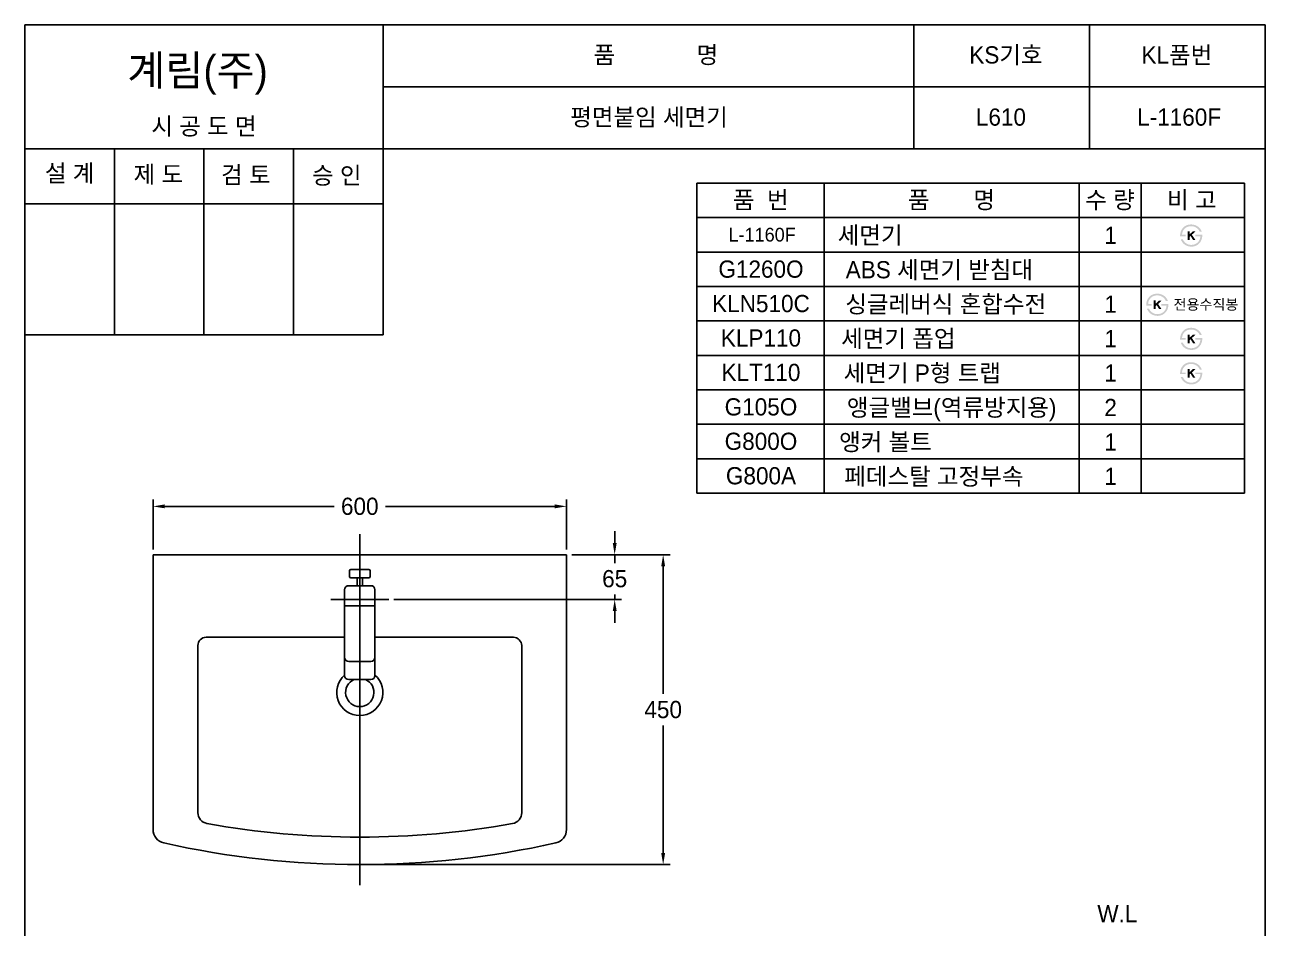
# Model space of a CAD drawing. Header units: millimetres. Extents: x 0 to 5738, y -67 to 2530.
# Drawn here: x 0 to 1800, y 1218 to 2530 of the extents above; entities that cross this region are included whole.
import ezdxf
from ezdxf.enums import TextEntityAlignment as Align
from ezdxf.lldxf.tags import DXFTag

# ---------------------------------------------------------------- set-up
doc = ezdxf.new("R2010")
doc.units = ezdxf.units.MM
for name, color, linetype in [('TEXT', 7, 'Continuous'), ('내부선 및 부속', 4, 'Continuous'), ('도각라인', 7, 'Continuous'), ('외형선', 3, 'Continuous'), ('중심선', 1, 'DASHED'), ('치수선', 7, 'Continuous')]:
    doc.layers.add(name, color=color, linetype=linetype)
doc.styles.add('____', font='')
doc.styles.add('타이틀', font='H2GTRM.TTF', dxfattribs={"height": 25})
doc.styles.get('____').set_extended_font_data('굴림')
tags = doc.linetypes.add('DASHDOT', pattern=[70, 31, -13, 13, -13]).pattern_tags.tags
tags[10:11] = [DXFTag(74, 4), DXFTag(75, 0), DXFTag(340, '0'), DXFTag(46, 0.0), DXFTag(50, 0.0), DXFTag(44, 0.0), DXFTag(45, 0.0)]
tags[8:9] = [DXFTag(74, 4), DXFTag(75, 0), DXFTag(340, '0'), DXFTag(46, 0.0), DXFTag(50, 0.0), DXFTag(44, 0.0), DXFTag(45, 0.0)]
tags[6:7] = [DXFTag(74, 4), DXFTag(75, 0), DXFTag(340, '0'), DXFTag(46, 0.0), DXFTag(50, 0.0), DXFTag(44, 0.0), DXFTag(45, 0.0)]
tags[4:5] = [DXFTag(74, 4), DXFTag(75, 0), DXFTag(340, '0'), DXFTag(46, 0.0), DXFTag(50, 0.0), DXFTag(44, 0.0), DXFTag(45, 0.0)]
tags = doc.linetypes.add('DASHED', pattern=[25.72, 12.86, -12.86]).pattern_tags.tags
tags[6:7] = [DXFTag(74, 4), DXFTag(75, 0), DXFTag(340, '0'), DXFTag(46, 0.0), DXFTag(50, 0.0), DXFTag(44, 0.0), DXFTag(45, 0.0)]
tags[4:5] = [DXFTag(74, 4), DXFTag(75, 0), DXFTag(340, '0'), DXFTag(46, 0.0), DXFTag(50, 0.0), DXFTag(44, 0.0), DXFTag(45, 0.0)]
doc.dimstyles.new('MSADIM', dxfattribs={"dimtxt": 33, "dimasz": 17, "dimexe": 10, "dimexo": 7.5, "dimgap": 10, "dimtad": 0, "dimtih": 1, "dimtoh": 1, "dimdec": 0, "dimzin": 1, "dimdsep": 46, "dimtxsty": '____', "dimcen": 11.25, "dimadec": 0, "dimazin": 0, "dimtfac": 1, "dimtdec": 0, "dimtix": 1, "dimtmove": 0, "dimatfit": 3, "dimfxl": 0, "dimtolj": 1, "dimtzin": 1, "dimarcsym": 0})

# ---------------------------------------------------------------- blocks, each defined once
blk = doc.blocks.new('*D68')
at = {"layer": '치수선', "color": 0, "linetype": 'Continuous', "lineweight": -2}
for p, q in [((186.1, 1768.2), (186.1, 1840.8)), ((786.1, 1768.2), (786.1, 1840.8)), ((203.1, 1830.8), (448.8, 1830.8)), ((769.1, 1830.8), (523.4, 1830.8))]:
    blk.add_line(p, q, dxfattribs=at)
at = {"layer": '치수선', "color": 0, "linetype": 'Continuous'}
for points in [[(203.1, 1833.7), (203.1, 1828), (186.1, 1830.8)], [(769.1, 1833.7), (769.1, 1828), (786.1, 1830.8)]]:
    blk.add_solid(points, dxfattribs=at)
at = {"layer": '치수선', "color": 0, "linetype": 'Continuous', "insert": (486.1, 1830.8), "char_height": 25, "attachment_point": 5, "style": '____'}
blk.add_mtext('\\A1;600', dxfattribs=at)
blk = doc.blocks.new('*D69')
at = {"layer": '치수선', "color": 0, "linetype": 'Continuous', "lineweight": -2}
for p, q in [((856, 1777.7), (856, 1794.7)), ((793.6, 1760.7), (866, 1760.7)), ((856, 1760.7), (856, 1748.5)), ((535.6, 1695.7), (866, 1695.7)), ((856, 1695.7), (856, 1702.9)), ((856, 1678.7), (856, 1661.7))]:
    blk.add_line(p, q, dxfattribs=at)
at = {"layer": '치수선', "color": 0, "linetype": 'Continuous'}
for points in [[(853.2, 1777.7), (858.9, 1777.7), (856, 1760.7)], [(853.2, 1678.7), (858.9, 1678.7), (856, 1695.7)]]:
    blk.add_solid(points, dxfattribs=at)
at = {"layer": '치수선', "color": 0, "linetype": 'Continuous', "insert": (856, 1725.7), "char_height": 25, "attachment_point": 5, "style": '____'}
blk.add_mtext('\\A1;65', dxfattribs=at)
blk = doc.blocks.new('*D70')
at = {"layer": '치수선', "color": 0, "linetype": 'Continuous', "lineweight": -2}
for p, q in [((793.6, 1760.7), (936.4, 1760.7)), ((926.4, 1743.7), (926.4, 1558.5)), ((926.4, 1327.7), (926.4, 1512.9)), ((493.6, 1310.7), (936.4, 1310.7))]:
    blk.add_line(p, q, dxfattribs=at)
at = {"layer": '치수선', "color": 0, "linetype": 'Continuous'}
for points in [[(923.5, 1743.7), (929.2, 1743.7), (926.4, 1760.7)], [(923.5, 1327.7), (929.2, 1327.7), (926.4, 1310.7)]]:
    blk.add_solid(points, dxfattribs=at)
at = {"layer": '치수선', "color": 0, "linetype": 'Continuous', "insert": (926.4, 1535.7), "char_height": 25, "attachment_point": 5, "style": '____'}
blk.add_mtext('\\A1;450', dxfattribs=at)

msp = doc.modelspace()

# ---------------------------------------------------------------- hatches: boundary and pattern name
at = {"layer": 'TEXT'}
for points in [[(1676.6, 2222.8), (1676.6, 2223.2), (1676.6, 2223.6), (1676.5, 2224), (1676.6, 2224.4), (1676.6, 2224.8), (1676.6, 2225.2), (1676.6, 2225.6), (1676.7, 2226), (1676.7, 2226.4), (1676.8, 2226.8), (1676.8, 2227.2), (1676.9, 2227.6), (1677, 2228), (1677.1, 2228.4), (1677.2, 2228.8), (1677.3, 2229.1), (1677.4, 2229.5), (1677.5, 2229.9), (1677.7, 2230.3), (1677.8, 2230.6), (1678, 2231), (1678.1, 2231.4), (1678.3, 2231.7), (1678.5, 2232.1), (1678.7, 2232.4), (1678.9, 2232.7), (1679.1, 2233.1), (1679.3, 2233.4), (1679.5, 2233.7), (1679.7, 2234), (1680, 2234.3), (1680.5, 2234.9), (1680.8, 2235.2), (1681, 2235.5), (1681.3, 2235.8), (1681.6, 2236.1), (1681.9, 2236.4), (1682.2, 2236.6), (1682.5, 2236.9), (1682.8, 2237.1), (1683.2, 2237.4), (1683.5, 2237.6), (1683.8, 2237.8), (1684.2, 2238), (1684.5, 2238.2), (1684.9, 2238.4), (1685.2, 2238.6), (1685.7, 2238.7), (1686.1, 2238.9), (1686.5, 2239.1), (1686.9, 2239.2), (1687.3, 2239.4), (1687.8, 2239.5), (1688.2, 2239.6), (1688.6, 2239.7), (1689.1, 2239.8), (1689.5, 2239.9), (1690, 2239.9), (1690.5, 2240), (1691, 2240), (1691.4, 2240.1), (1691.9, 2240.1), (1692.4, 2240.1), (1693.2, 2240.1), (1693.6, 2240.1), (1693.9, 2240), (1694.3, 2240), (1694.7, 2240), (1695, 2239.9), (1695.4, 2239.9), (1695.7, 2239.8), (1696.1, 2239.7), (1696.4, 2239.7), (1696.8, 2239.6), (1697.1, 2239.5), (1697.4, 2239.4), (1697.8, 2239.3), (1698.1, 2239.2), (1698.4, 2239.1), (1698.7, 2239), (1699, 2238.9), (1699.4, 2238.7), (1699.7, 2238.6), (1700, 2238.5), (1700.3, 2238.3), (1700.6, 2238.2), (1700.8, 2238), (1701.1, 2237.8), (1701.4, 2237.7), (1701.7, 2237.5), (1702, 2237.3), (1702.2, 2237.1), (1702.5, 2236.9), (1702.8, 2236.7), (1703.2, 2236.4), (1703.6, 2236), (1704, 2235.6), (1704.4, 2235.2), (1704.8, 2234.8), (1705.1, 2234.4), (1705.5, 2234), (1705.8, 2233.6), (1706.1, 2233.1), (1706.4, 2232.6), (1706.7, 2232.2), (1707, 2231.7), (1707.3, 2231.1), (1707.5, 2230.6), (1707.8, 2230.1), (1708, 2229.5), (1708, 2229.5), (1704.9, 2229.5), (1704.9, 2229.5), (1704.8, 2229.7), (1704.8, 2229.9), (1704.7, 2230.1), (1704.6, 2230.2), (1704.6, 2230.4), (1704.5, 2230.6), (1704.4, 2230.7), (1704.3, 2230.9), (1704.2, 2231.1), (1704.1, 2231.2), (1704, 2231.4), (1703.9, 2231.6), (1703.8, 2231.7), (1703.7, 2231.9), (1703.6, 2232.1), (1703.5, 2232.2), (1703.3, 2232.4), (1703.2, 2232.6), (1702.9, 2232.9), (1702.7, 2233.2), (1702.4, 2233.5), (1702.1, 2233.8), (1701.7, 2234.1), (1701.4, 2234.4), (1701, 2234.7), (1700.8, 2234.9), (1700.6, 2235.1), (1700.3, 2235.2), (1700.1, 2235.4), (1699.9, 2235.5), (1699.6, 2235.7), (1699.4, 2235.8), (1699.1, 2236), (1698.9, 2236.1), (1698.6, 2236.2), (1698.4, 2236.4), (1698.1, 2236.5), (1697.9, 2236.6), (1697.6, 2236.7), (1697.4, 2236.8), (1697.1, 2236.9), (1696.8, 2237), (1696.6, 2237), (1696.3, 2237.1), (1696.1, 2237.2), (1695.8, 2237.3), (1695.5, 2237.3), (1695.2, 2237.4), (1695, 2237.4), (1694.7, 2237.5), (1694.4, 2237.5), (1694.1, 2237.5), (1693.8, 2237.6), (1693.6, 2237.6), (1693.3, 2237.6), (1693, 2237.6), (1692.7, 2237.6), (1692.3, 2237.6), (1692, 2237.6), (1691.7, 2237.6), (1691.3, 2237.5), (1691, 2237.5), (1690.7, 2237.5), (1690.3, 2237.4), (1690, 2237.4), (1689.7, 2237.3), (1689.4, 2237.3), (1689.1, 2237.2), (1688.8, 2237.1), (1688.5, 2237), (1688.2, 2237), (1687.9, 2236.9), (1687.6, 2236.8), (1687.3, 2236.7), (1687, 2236.5), (1686.7, 2236.4), (1686.5, 2236.3), (1686.2, 2236.2), (1685.9, 2236), (1685.6, 2235.9), (1685.4, 2235.7), (1685.1, 2235.6), (1684.9, 2235.4), (1684.6, 2235.2), (1684.4, 2235), (1684.1, 2234.9), (1683.9, 2234.7), (1683.7, 2234.5), (1683.4, 2234.3), (1683.2, 2234), (1683, 2233.8), (1682.7, 2233.6), (1682.5, 2233.4), (1682.3, 2233.1), (1682.1, 2232.9), (1681.9, 2232.6), (1681.7, 2232.4), (1681.6, 2232.1), (1681.4, 2231.9), (1681.2, 2231.6), (1681.1, 2231.4), (1680.9, 2231.1), (1680.8, 2230.8), (1680.6, 2230.5), (1680.5, 2230.3), (1680.4, 2230), (1680.3, 2229.7), (1680.2, 2229.4), (1680, 2229.1), (1680, 2228.8), (1679.9, 2228.5), (1679.8, 2228.2), (1679.7, 2227.8), (1679.6, 2227.5), (1679.6, 2227.2), (1679.5, 2226.9), (1679.5, 2226.5), (1679.4, 2226.2), (1679.4, 2225.8), (1679.4, 2225.5), (1679.3, 2225.1), (1679.3, 2225.1), (1684.5, 2225.1), (1684.5, 2225.1), (1684.5, 2225.1), (1684.5, 2222.8), (1684.5, 2222.8), (1684.5, 2222.8), (1676.6, 2222.8)], [(1708.7, 2225.1), (1708.8, 2224.7), (1708.7, 2224.3), (1708.7, 2223.8), (1708.7, 2223.4), (1708.7, 2223), (1708.6, 2222.5), (1708.6, 2222.1), (1708.5, 2221.7), (1708.5, 2221.3), (1708.4, 2220.9), (1708.3, 2220.4), (1708.2, 2220), (1708.1, 2219.6), (1708, 2219.2), (1707.8, 2218.8), (1707.7, 2218.4), (1707.6, 2218), (1707.4, 2217.6), (1707.3, 2217.3), (1707.1, 2216.9), (1706.9, 2216.5), (1706.7, 2216.2), (1706.6, 2215.8), (1706.4, 2215.5), (1706.2, 2215.1), (1705.9, 2214.8), (1705.7, 2214.5), (1705.5, 2214.2), (1705.3, 2213.8), (1705, 2213.5), (1704.8, 2213.2), (1704.5, 2212.9), (1704.2, 2212.6), (1704, 2212.4), (1703.7, 2212.1), (1703.4, 2211.8), (1703.1, 2211.6), (1702.8, 2211.3), (1702.5, 2211.1), (1702.2, 2210.8), (1701.9, 2210.6), (1701.6, 2210.4), (1701.2, 2210.2), (1700.9, 2210), (1700.6, 2209.8), (1700.2, 2209.6), (1699.9, 2209.4), (1699.5, 2209.3), (1699.2, 2209.1), (1698.8, 2209), (1698.4, 2208.8), (1698, 2208.7), (1697.7, 2208.6), (1697.3, 2208.5), (1696.9, 2208.4), (1696.5, 2208.3), (1696.1, 2208.2), (1695.7, 2208.1), (1695.3, 2208.1), (1694.9, 2208), (1694.5, 2208), (1694.1, 2208), (1693.7, 2207.9), (1693.3, 2207.9), (1692.6, 2207.9), (1692, 2208), (1691.3, 2208), (1690.7, 2208.1), (1690.1, 2208.2), (1689.8, 2208.2), (1689.5, 2208.3), (1689.2, 2208.3), (1688.9, 2208.4), (1688.6, 2208.5), (1688.3, 2208.6), (1688, 2208.6), (1687.7, 2208.7), (1687.4, 2208.8), (1687.1, 2208.9), (1686.8, 2209), (1686.6, 2209.1), (1686.3, 2209.2), (1686, 2209.4), (1685.7, 2209.5), (1685.5, 2209.6), (1685.2, 2209.7), (1684.9, 2209.9), (1684.7, 2210), (1684.4, 2210.2), (1684.1, 2210.3), (1683.6, 2210.7), (1683.4, 2210.8), (1683.1, 2211), (1682.8, 2211.2), (1682.6, 2211.4), (1682.4, 2211.6), (1682.1, 2211.8), (1681.9, 2212), (1681.6, 2212.2), (1681.4, 2212.5), (1681.2, 2212.7), (1681, 2212.9), (1680.8, 2213.1), (1680.5, 2213.4), (1680.3, 2213.6), (1680.1, 2213.9), (1679.9, 2214.1), (1679.7, 2214.4), (1679.6, 2214.6), (1679.4, 2214.9), (1679.2, 2215.2), (1679, 2215.5), (1678.8, 2215.7), (1678.7, 2216), (1678.5, 2216.3), (1678.3, 2216.6), (1678.2, 2216.9), (1678, 2217.2), (1677.8, 2217.8), (1677.5, 2218.5), (1677.5, 2218.5), (1680.4, 2218.5), (1680.4, 2218.5), (1680.7, 2218.1), (1680.9, 2217.6), (1681.1, 2217.2), (1681.4, 2216.9), (1681.6, 2216.5), (1681.9, 2216.1), (1682.1, 2215.8), (1682.4, 2215.4), (1682.7, 2215.1), (1682.9, 2214.8), (1683.2, 2214.5), (1683.5, 2214.2), (1683.8, 2213.9), (1684.1, 2213.6), (1684.4, 2213.3), (1684.7, 2213.1), (1684.9, 2212.9), (1685.2, 2212.7), (1685.4, 2212.6), (1685.6, 2212.4), (1685.9, 2212.3), (1686.1, 2212.1), (1686.3, 2212), (1686.6, 2211.9), (1686.8, 2211.7), (1687.1, 2211.6), (1687.3, 2211.5), (1687.6, 2211.4), (1687.9, 2211.3), (1688.1, 2211.2), (1688.4, 2211.1), (1688.7, 2211), (1688.9, 2211), (1689.2, 2210.9), (1689.5, 2210.8), (1689.8, 2210.8), (1690, 2210.7), (1690.3, 2210.7), (1690.6, 2210.6), (1690.9, 2210.6), (1691.2, 2210.6), (1691.5, 2210.5), (1691.8, 2210.5), (1692.1, 2210.5), (1692.4, 2210.5), (1692.7, 2210.5), (1693, 2210.5), (1693.9, 2210.5), (1694.1, 2210.6), (1694.4, 2210.6), (1694.7, 2210.6), (1694.9, 2210.6), (1695.2, 2210.7), (1695.5, 2210.7), (1695.7, 2210.8), (1696, 2210.8), (1696.3, 2210.9), (1696.5, 2210.9), (1696.8, 2211), (1697, 2211.1), (1697.3, 2211.2), (1697.5, 2211.2), (1697.8, 2211.3), (1698, 2211.4), (1698.3, 2211.5), (1698.5, 2211.6), (1698.8, 2211.8), (1699, 2211.9), (1699.2, 2212), (1699.5, 2212.1), (1699.7, 2212.3), (1699.9, 2212.4), (1700.2, 2212.6), (1700.4, 2212.7), (1700.6, 2212.9), (1700.9, 2213), (1701.1, 2213.2), (1701.3, 2213.4), (1701.6, 2213.6), (1701.8, 2213.8), (1702, 2214), (1702.3, 2214.3), (1702.5, 2214.5), (1702.7, 2214.8), (1702.9, 2215), (1703.2, 2215.3), (1703.3, 2215.5), (1703.5, 2215.8), (1703.7, 2216), (1703.9, 2216.3), (1704.1, 2216.6), (1704.2, 2216.9), (1704.4, 2217.2), (1704.5, 2217.4), (1704.7, 2217.7), (1704.8, 2218), (1704.9, 2218.3), (1705.1, 2218.7), (1705.2, 2219), (1705.3, 2219.3), (1705.4, 2219.6), (1705.5, 2220), (1705.6, 2220.3), (1705.6, 2220.6), (1705.7, 2221), (1705.8, 2221.3), (1705.8, 2221.7), (1705.9, 2222.1), (1705.9, 2222.4), (1705.9, 2222.8), (1705.9, 2222.8), (1698.5, 2222.8), (1698.5, 2222.8), (1698.5, 2222.8), (1698.5, 2225.1), (1698.5, 2225.1), (1698.5, 2225.1), (1708.7, 2225.1)], [(1690.3, 2225.8), (1695.1, 2230.2), (1699, 2230.2), (1693.6, 2225.2), (1698.7, 2217.7), (1695.3, 2217.7), (1691.7, 2223.4), (1690.3, 2222.2), (1690.3, 2217.7), (1687.4, 2217.7), (1687.4, 2230.3), (1690.3, 2230.3)], [(1627.4, 2122.3), (1627.4, 2122.7), (1627.4, 2123.1), (1627.4, 2123.5), (1627.4, 2123.9), (1627.4, 2124.3), (1627.4, 2124.7), (1627.5, 2125.1), (1627.5, 2125.5), (1627.6, 2125.9), (1627.6, 2126.3), (1627.7, 2126.7), (1627.8, 2127.1), (1627.8, 2127.5), (1627.9, 2127.9), (1628, 2128.3), (1628.1, 2128.6), (1628.3, 2129), (1628.4, 2129.4), (1628.5, 2129.8), (1628.7, 2130.2), (1628.8, 2130.5), (1629, 2130.9), (1629.2, 2131.2), (1629.3, 2131.6), (1629.5, 2131.9), (1629.7, 2132.3), (1629.9, 2132.6), (1630.1, 2132.9), (1630.4, 2133.2), (1630.6, 2133.5), (1630.8, 2133.8), (1631.3, 2134.4), (1631.6, 2134.8), (1631.9, 2135), (1632.2, 2135.3), (1632.4, 2135.6), (1632.7, 2135.9), (1633, 2136.1), (1633.4, 2136.4), (1633.7, 2136.6), (1634, 2136.9), (1634.3, 2137.1), (1634.7, 2137.3), (1635, 2137.5), (1635.4, 2137.7), (1635.7, 2137.9), (1636.1, 2138.1), (1636.5, 2138.3), (1636.9, 2138.4), (1637.3, 2138.6), (1637.7, 2138.7), (1638.2, 2138.9), (1638.6, 2139), (1639, 2139.1), (1639.5, 2139.2), (1639.9, 2139.3), (1640.4, 2139.4), (1640.9, 2139.4), (1641.3, 2139.5), (1641.8, 2139.5), (1642.3, 2139.6), (1642.8, 2139.6), (1643.3, 2139.6), (1644, 2139.6), (1644.4, 2139.6), (1644.8, 2139.5), (1645.1, 2139.5), (1645.5, 2139.5), (1645.9, 2139.4), (1646.2, 2139.4), (1646.6, 2139.3), (1646.9, 2139.2), (1647.3, 2139.2), (1647.6, 2139.1), (1647.9, 2139), (1648.3, 2138.9), (1648.6, 2138.8), (1648.9, 2138.7), (1649.3, 2138.6), (1649.6, 2138.5), (1649.9, 2138.4), (1650.2, 2138.2), (1650.5, 2138.1), (1650.8, 2138), (1651.1, 2137.8), (1651.4, 2137.7), (1651.7, 2137.5), (1652, 2137.3), (1652.3, 2137.2), (1652.5, 2137), (1652.8, 2136.8), (1653.1, 2136.6), (1653.4, 2136.4), (1653.6, 2136.2), (1654.1, 2135.9), (1654.5, 2135.5), (1654.9, 2135.1), (1655.2, 2134.7), (1655.6, 2134.3), (1656, 2133.9), (1656.3, 2133.5), (1656.6, 2133.1), (1657, 2132.6), (1657.3, 2132.1), (1657.6, 2131.7), (1657.8, 2131.2), (1658.1, 2130.7), (1658.4, 2130.1), (1658.6, 2129.6), (1658.8, 2129), (1658.8, 2129), (1655.7, 2129), (1655.7, 2129), (1655.7, 2129.2), (1655.6, 2129.4), (1655.6, 2129.6), (1655.5, 2129.7), (1655.4, 2129.9), (1655.3, 2130.1), (1655.2, 2130.3), (1655.2, 2130.4), (1655.1, 2130.6), (1655, 2130.8), (1654.9, 2130.9), (1654.8, 2131.1), (1654.7, 2131.3), (1654.5, 2131.4), (1654.4, 2131.6), (1654.3, 2131.7), (1654.2, 2131.9), (1654.1, 2132.1), (1653.8, 2132.4), (1653.5, 2132.7), (1653.2, 2133), (1652.9, 2133.3), (1652.6, 2133.6), (1652.2, 2133.9), (1651.9, 2134.2), (1651.7, 2134.4), (1651.4, 2134.6), (1651.2, 2134.7), (1650.9, 2134.9), (1650.7, 2135.1), (1650.5, 2135.2), (1650.2, 2135.3), (1650, 2135.5), (1649.7, 2135.6), (1649.5, 2135.7), (1649.2, 2135.9), (1649, 2136), (1648.7, 2136.1), (1648.5, 2136.2), (1648.2, 2136.3), (1648, 2136.4), (1647.7, 2136.5), (1647.4, 2136.6), (1647.2, 2136.6), (1646.9, 2136.7), (1646.6, 2136.8), (1646.4, 2136.8), (1646.1, 2136.9), (1645.8, 2136.9), (1645.5, 2137), (1645.3, 2137), (1645, 2137), (1644.7, 2137.1), (1644.4, 2137.1), (1644.1, 2137.1), (1643.8, 2137.1), (1643.5, 2137.1), (1643.2, 2137.1), (1642.9, 2137.1), (1642.5, 2137.1), (1642.2, 2137.1), (1641.8, 2137), (1641.5, 2137), (1641.2, 2137), (1640.9, 2136.9), (1640.6, 2136.8), (1640.2, 2136.8), (1639.9, 2136.7), (1639.6, 2136.6), (1639.3, 2136.6), (1639, 2136.5), (1638.7, 2136.4), (1638.4, 2136.3), (1638.1, 2136.2), (1637.9, 2136.1), (1637.6, 2135.9), (1637.3, 2135.8), (1637, 2135.7), (1636.8, 2135.5), (1636.5, 2135.4), (1636.2, 2135.2), (1636, 2135.1), (1635.7, 2134.9), (1635.5, 2134.7), (1635.2, 2134.6), (1635, 2134.4), (1634.7, 2134.2), (1634.5, 2134), (1634.3, 2133.8), (1634, 2133.6), (1633.8, 2133.3), (1633.6, 2133.1), (1633.4, 2132.9), (1633.2, 2132.6), (1633, 2132.4), (1632.8, 2132.2), (1632.6, 2131.9), (1632.4, 2131.7), (1632.2, 2131.4), (1632.1, 2131.1), (1631.9, 2130.9), (1631.8, 2130.6), (1631.6, 2130.3), (1631.5, 2130), (1631.4, 2129.8), (1631.2, 2129.5), (1631.1, 2129.2), (1631, 2128.9), (1630.9, 2128.6), (1630.8, 2128.3), (1630.7, 2128), (1630.6, 2127.7), (1630.5, 2127.3), (1630.5, 2127), (1630.4, 2126.7), (1630.4, 2126.4), (1630.3, 2126), (1630.3, 2125.7), (1630.2, 2125.4), (1630.2, 2125), (1630.2, 2124.7), (1630.2, 2124.7), (1635.4, 2124.7), (1635.4, 2124.7), (1635.4, 2124.7), (1635.4, 2122.3), (1635.4, 2122.3), (1635.4, 2122.3), (1627.4, 2122.3)], [(1659.6, 2124.7), (1659.6, 2124.2), (1659.6, 2123.8), (1659.6, 2123.3), (1659.6, 2122.9), (1659.5, 2122.5), (1659.5, 2122.1), (1659.4, 2121.6), (1659.4, 2121.2), (1659.3, 2120.8), (1659.2, 2120.4), (1659.1, 2120), (1659, 2119.5), (1658.9, 2119.1), (1658.8, 2118.7), (1658.7, 2118.3), (1658.5, 2117.9), (1658.4, 2117.5), (1658.3, 2117.2), (1658.1, 2116.8), (1657.9, 2116.4), (1657.8, 2116.1), (1657.6, 2115.7), (1657.4, 2115.3), (1657.2, 2115), (1657, 2114.7), (1656.8, 2114.3), (1656.6, 2114), (1656.3, 2113.7), (1656.1, 2113.4), (1655.9, 2113), (1655.6, 2112.7), (1655.4, 2112.4), (1655.1, 2112.2), (1654.8, 2111.9), (1654.5, 2111.6), (1654.2, 2111.3), (1654, 2111.1), (1653.7, 2110.8), (1653.4, 2110.6), (1653, 2110.3), (1652.7, 2110.1), (1652.4, 2109.9), (1652.1, 2109.7), (1651.8, 2109.5), (1651.4, 2109.3), (1651.1, 2109.1), (1650.7, 2109), (1650.4, 2108.8), (1650, 2108.6), (1649.6, 2108.5), (1649.3, 2108.3), (1648.9, 2108.2), (1648.5, 2108.1), (1648.1, 2108), (1647.7, 2107.9), (1647.4, 2107.8), (1647, 2107.7), (1646.6, 2107.6), (1646.2, 2107.6), (1645.8, 2107.5), (1645.4, 2107.5), (1645, 2107.5), (1644.6, 2107.4), (1644.2, 2107.4), (1643.5, 2107.4), (1642.8, 2107.5), (1642.2, 2107.5), (1641.6, 2107.6), (1640.9, 2107.7), (1640.6, 2107.7), (1640.3, 2107.8), (1640, 2107.8), (1639.7, 2107.9), (1639.4, 2108), (1639.1, 2108.1), (1638.8, 2108.1), (1638.5, 2108.2), (1638.2, 2108.3), (1638, 2108.4), (1637.7, 2108.5), (1637.4, 2108.6), (1637.1, 2108.8), (1636.8, 2108.9), (1636.6, 2109), (1636.3, 2109.1), (1636, 2109.3), (1635.8, 2109.4), (1635.5, 2109.5), (1635.3, 2109.7), (1635, 2109.8), (1634.5, 2110.2), (1634.2, 2110.4), (1634, 2110.5), (1633.7, 2110.7), (1633.4, 2110.9), (1633.2, 2111.1), (1633, 2111.3), (1632.7, 2111.5), (1632.5, 2111.7), (1632.3, 2112), (1632, 2112.2), (1631.8, 2112.4), (1631.6, 2112.6), (1631.4, 2112.9), (1631.2, 2113.1), (1631, 2113.4), (1630.8, 2113.6), (1630.6, 2113.9), (1630.4, 2114.1), (1630.2, 2114.4), (1630, 2114.7), (1629.9, 2115), (1629.7, 2115.2), (1629.5, 2115.5), (1629.4, 2115.8), (1629.2, 2116.1), (1629, 2116.4), (1628.9, 2116.7), (1628.6, 2117.4), (1628.3, 2118), (1628.3, 2118), (1631.3, 2118), (1631.3, 2118), (1631.5, 2117.6), (1631.7, 2117.2), (1632, 2116.8), (1632.2, 2116.4), (1632.5, 2116), (1632.7, 2115.6), (1633, 2115.3), (1633.2, 2114.9), (1633.5, 2114.6), (1633.8, 2114.3), (1634.1, 2114), (1634.4, 2113.7), (1634.6, 2113.4), (1634.9, 2113.1), (1635.2, 2112.8), (1635.6, 2112.6), (1635.8, 2112.4), (1636, 2112.3), (1636.2, 2112.1), (1636.5, 2111.9), (1636.7, 2111.8), (1637, 2111.6), (1637.2, 2111.5), (1637.4, 2111.4), (1637.7, 2111.3), (1637.9, 2111.1), (1638.2, 2111), (1638.4, 2110.9), (1638.7, 2110.8), (1639, 2110.7), (1639.2, 2110.6), (1639.5, 2110.6), (1639.8, 2110.5), (1640, 2110.4), (1640.3, 2110.3), (1640.6, 2110.3), (1640.9, 2110.2), (1641.2, 2110.2), (1641.5, 2110.1), (1641.7, 2110.1), (1642, 2110.1), (1642.3, 2110.1), (1642.6, 2110), (1642.9, 2110), (1643.2, 2110), (1643.5, 2110), (1643.9, 2110), (1644.7, 2110.1), (1645, 2110.1), (1645.3, 2110.1), (1645.5, 2110.1), (1645.8, 2110.1), (1646.1, 2110.2), (1646.3, 2110.2), (1646.6, 2110.3), (1646.8, 2110.3), (1647.1, 2110.4), (1647.4, 2110.4), (1647.6, 2110.5), (1647.9, 2110.6), (1648.1, 2110.7), (1648.4, 2110.8), (1648.6, 2110.8), (1648.9, 2110.9), (1649.1, 2111.1), (1649.4, 2111.2), (1649.6, 2111.3), (1649.8, 2111.4), (1650.1, 2111.5), (1650.3, 2111.6), (1650.6, 2111.8), (1650.8, 2111.9), (1651, 2112.1), (1651.2, 2112.2), (1651.5, 2112.4), (1651.7, 2112.6), (1651.9, 2112.7), (1652.2, 2112.9), (1652.4, 2113.1), (1652.7, 2113.3), (1652.9, 2113.6), (1653.1, 2113.8), (1653.4, 2114), (1653.6, 2114.3), (1653.8, 2114.5), (1654, 2114.8), (1654.2, 2115), (1654.4, 2115.3), (1654.6, 2115.5), (1654.8, 2115.8), (1654.9, 2116.1), (1655.1, 2116.4), (1655.2, 2116.7), (1655.4, 2117), (1655.5, 2117.3), (1655.7, 2117.6), (1655.8, 2117.9), (1655.9, 2118.2), (1656, 2118.5), (1656.1, 2118.8), (1656.2, 2119.1), (1656.3, 2119.5), (1656.4, 2119.8), (1656.5, 2120.1), (1656.6, 2120.5), (1656.6, 2120.8), (1656.7, 2121.2), (1656.7, 2121.6), (1656.8, 2121.9), (1656.8, 2122.3), (1656.8, 2122.3), (1649.4, 2122.3), (1649.4, 2122.3), (1649.4, 2122.3), (1649.4, 2124.7), (1649.4, 2124.7), (1649.4, 2124.7), (1659.6, 2124.7)], [(1641.2, 2125.3), (1646, 2129.7), (1649.9, 2129.7), (1644.5, 2124.7), (1649.5, 2117.2), (1646.1, 2117.2), (1642.6, 2122.9), (1641.2, 2121.7), (1641.2, 2117.2), (1638.2, 2117.2), (1638.2, 2129.8), (1641.2, 2129.8)], [(1676.6, 2072.8), (1676.6, 2073.2), (1676.6, 2073.6), (1676.5, 2074), (1676.6, 2074.4), (1676.6, 2074.8), (1676.6, 2075.2), (1676.6, 2075.6), (1676.7, 2076), (1676.7, 2076.4), (1676.8, 2076.8), (1676.8, 2077.2), (1676.9, 2077.6), (1677, 2078), (1677.1, 2078.4), (1677.2, 2078.8), (1677.3, 2079.1), (1677.4, 2079.5), (1677.5, 2079.9), (1677.7, 2080.3), (1677.8, 2080.6), (1678, 2081), (1678.1, 2081.4), (1678.3, 2081.7), (1678.5, 2082.1), (1678.7, 2082.4), (1678.9, 2082.7), (1679.1, 2083.1), (1679.3, 2083.4), (1679.5, 2083.7), (1679.7, 2084), (1680, 2084.3), (1680.5, 2084.9), (1680.8, 2085.2), (1681, 2085.5), (1681.3, 2085.8), (1681.6, 2086.1), (1681.9, 2086.4), (1682.2, 2086.6), (1682.5, 2086.9), (1682.8, 2087.1), (1683.2, 2087.4), (1683.5, 2087.6), (1683.8, 2087.8), (1684.2, 2088), (1684.5, 2088.2), (1684.9, 2088.4), (1685.2, 2088.6), (1685.7, 2088.7), (1686.1, 2088.9), (1686.5, 2089.1), (1686.9, 2089.2), (1687.3, 2089.4), (1687.8, 2089.5), (1688.2, 2089.6), (1688.6, 2089.7), (1689.1, 2089.8), (1689.5, 2089.9), (1690, 2089.9), (1690.5, 2090), (1691, 2090), (1691.4, 2090.1), (1691.9, 2090.1), (1692.4, 2090.1), (1693.2, 2090.1), (1693.6, 2090.1), (1693.9, 2090), (1694.3, 2090), (1694.7, 2090), (1695, 2089.9), (1695.4, 2089.9), (1695.7, 2089.8), (1696.1, 2089.7), (1696.4, 2089.7), (1696.8, 2089.6), (1697.1, 2089.5), (1697.4, 2089.4), (1697.8, 2089.3), (1698.1, 2089.2), (1698.4, 2089.1), (1698.7, 2089), (1699, 2088.9), (1699.4, 2088.7), (1699.7, 2088.6), (1700, 2088.5), (1700.3, 2088.3), (1700.6, 2088.2), (1700.8, 2088), (1701.1, 2087.8), (1701.4, 2087.7), (1701.7, 2087.5), (1702, 2087.3), (1702.2, 2087.1), (1702.5, 2086.9), (1702.8, 2086.7), (1703.2, 2086.4), (1703.6, 2086), (1704, 2085.6), (1704.4, 2085.2), (1704.8, 2084.8), (1705.1, 2084.4), (1705.5, 2084), (1705.8, 2083.6), (1706.1, 2083.1), (1706.4, 2082.6), (1706.7, 2082.2), (1707, 2081.7), (1707.3, 2081.1), (1707.5, 2080.6), (1707.8, 2080.1), (1708, 2079.5), (1708, 2079.5), (1704.9, 2079.5), (1704.9, 2079.5), (1704.8, 2079.7), (1704.8, 2079.9), (1704.7, 2080.1), (1704.6, 2080.2), (1704.6, 2080.4), (1704.5, 2080.6), (1704.4, 2080.7), (1704.3, 2080.9), (1704.2, 2081.1), (1704.1, 2081.2), (1704, 2081.4), (1703.9, 2081.6), (1703.8, 2081.7), (1703.7, 2081.9), (1703.6, 2082.1), (1703.5, 2082.2), (1703.3, 2082.4), (1703.2, 2082.6), (1702.9, 2082.9), (1702.7, 2083.2), (1702.4, 2083.5), (1702.1, 2083.8), (1701.7, 2084.1), (1701.4, 2084.4), (1701, 2084.7), (1700.8, 2084.9), (1700.6, 2085.1), (1700.3, 2085.2), (1700.1, 2085.4), (1699.9, 2085.5), (1699.6, 2085.7), (1699.4, 2085.8), (1699.1, 2086), (1698.9, 2086.1), (1698.6, 2086.2), (1698.4, 2086.4), (1698.1, 2086.5), (1697.9, 2086.6), (1697.6, 2086.7), (1697.4, 2086.8), (1697.1, 2086.9), (1696.8, 2087), (1696.6, 2087), (1696.3, 2087.1), (1696.1, 2087.2), (1695.8, 2087.3), (1695.5, 2087.3), (1695.2, 2087.4), (1695, 2087.4), (1694.7, 2087.5), (1694.4, 2087.5), (1694.1, 2087.5), (1693.8, 2087.6), (1693.6, 2087.6), (1693.3, 2087.6), (1693, 2087.6), (1692.7, 2087.6), (1692.3, 2087.6), (1692, 2087.6), (1691.7, 2087.6), (1691.3, 2087.5), (1691, 2087.5), (1690.7, 2087.5), (1690.3, 2087.4), (1690, 2087.4), (1689.7, 2087.3), (1689.4, 2087.3), (1689.1, 2087.2), (1688.8, 2087.1), (1688.5, 2087), (1688.2, 2087), (1687.9, 2086.9), (1687.6, 2086.8), (1687.3, 2086.7), (1687, 2086.5), (1686.7, 2086.4), (1686.5, 2086.3), (1686.2, 2086.2), (1685.9, 2086), (1685.6, 2085.9), (1685.4, 2085.7), (1685.1, 2085.6), (1684.9, 2085.4), (1684.6, 2085.2), (1684.4, 2085), (1684.1, 2084.9), (1683.9, 2084.7), (1683.7, 2084.5), (1683.4, 2084.3), (1683.2, 2084), (1683, 2083.8), (1682.7, 2083.6), (1682.5, 2083.4), (1682.3, 2083.1), (1682.1, 2082.9), (1681.9, 2082.6), (1681.7, 2082.4), (1681.6, 2082.1), (1681.4, 2081.9), (1681.2, 2081.6), (1681.1, 2081.4), (1680.9, 2081.1), (1680.8, 2080.8), (1680.6, 2080.5), (1680.5, 2080.3), (1680.4, 2080), (1680.3, 2079.7), (1680.2, 2079.4), (1680, 2079.1), (1680, 2078.8), (1679.9, 2078.5), (1679.8, 2078.2), (1679.7, 2077.8), (1679.6, 2077.5), (1679.6, 2077.2), (1679.5, 2076.9), (1679.5, 2076.5), (1679.4, 2076.2), (1679.4, 2075.8), (1679.4, 2075.5), (1679.3, 2075.1), (1679.3, 2075.1), (1684.5, 2075.1), (1684.5, 2075.1), (1684.5, 2075.1), (1684.5, 2072.8), (1684.5, 2072.8), (1684.5, 2072.8), (1676.6, 2072.8)], [(1708.7, 2075.1), (1708.8, 2074.7), (1708.7, 2074.3), (1708.7, 2073.8), (1708.7, 2073.4), (1708.7, 2073), (1708.6, 2072.5), (1708.6, 2072.1), (1708.5, 2071.7), (1708.5, 2071.3), (1708.4, 2070.9), (1708.3, 2070.4), (1708.2, 2070), (1708.1, 2069.6), (1708, 2069.2), (1707.8, 2068.8), (1707.7, 2068.4), (1707.6, 2068), (1707.4, 2067.6), (1707.3, 2067.3), (1707.1, 2066.9), (1706.9, 2066.5), (1706.7, 2066.2), (1706.6, 2065.8), (1706.4, 2065.5), (1706.2, 2065.1), (1705.9, 2064.8), (1705.7, 2064.5), (1705.5, 2064.2), (1705.3, 2063.8), (1705, 2063.5), (1704.8, 2063.2), (1704.5, 2062.9), (1704.2, 2062.6), (1704, 2062.4), (1703.7, 2062.1), (1703.4, 2061.8), (1703.1, 2061.6), (1702.8, 2061.3), (1702.5, 2061.1), (1702.2, 2060.8), (1701.9, 2060.6), (1701.6, 2060.4), (1701.2, 2060.2), (1700.9, 2060), (1700.6, 2059.8), (1700.2, 2059.6), (1699.9, 2059.4), (1699.5, 2059.3), (1699.2, 2059.1), (1698.8, 2059), (1698.4, 2058.8), (1698, 2058.7), (1697.7, 2058.6), (1697.3, 2058.5), (1696.9, 2058.4), (1696.5, 2058.3), (1696.1, 2058.2), (1695.7, 2058.1), (1695.3, 2058.1), (1694.9, 2058), (1694.5, 2058), (1694.1, 2058), (1693.7, 2057.9), (1693.3, 2057.9), (1692.6, 2057.9), (1692, 2058), (1691.3, 2058), (1690.7, 2058.1), (1690.1, 2058.2), (1689.8, 2058.2), (1689.5, 2058.3), (1689.2, 2058.3), (1688.9, 2058.4), (1688.6, 2058.5), (1688.3, 2058.6), (1688, 2058.6), (1687.7, 2058.7), (1687.4, 2058.8), (1687.1, 2058.9), (1686.8, 2059), (1686.6, 2059.1), (1686.3, 2059.2), (1686, 2059.4), (1685.7, 2059.5), (1685.5, 2059.6), (1685.2, 2059.7), (1684.9, 2059.9), (1684.7, 2060), (1684.4, 2060.2), (1684.1, 2060.3), (1683.6, 2060.7), (1683.4, 2060.8), (1683.1, 2061), (1682.8, 2061.2), (1682.6, 2061.4), (1682.4, 2061.6), (1682.1, 2061.8), (1681.9, 2062), (1681.6, 2062.2), (1681.4, 2062.5), (1681.2, 2062.7), (1681, 2062.9), (1680.8, 2063.1), (1680.5, 2063.4), (1680.3, 2063.6), (1680.1, 2063.9), (1679.9, 2064.1), (1679.7, 2064.4), (1679.6, 2064.6), (1679.4, 2064.9), (1679.2, 2065.2), (1679, 2065.5), (1678.8, 2065.7), (1678.7, 2066), (1678.5, 2066.3), (1678.3, 2066.6), (1678.2, 2066.9), (1678, 2067.2), (1677.8, 2067.8), (1677.5, 2068.5), (1677.5, 2068.5), (1680.4, 2068.5), (1680.4, 2068.5), (1680.7, 2068.1), (1680.9, 2067.6), (1681.1, 2067.2), (1681.4, 2066.9), (1681.6, 2066.5), (1681.9, 2066.1), (1682.1, 2065.8), (1682.4, 2065.4), (1682.7, 2065.1), (1682.9, 2064.8), (1683.2, 2064.5), (1683.5, 2064.2), (1683.8, 2063.9), (1684.1, 2063.6), (1684.4, 2063.3), (1684.7, 2063.1), (1684.9, 2062.9), (1685.2, 2062.7), (1685.4, 2062.6), (1685.6, 2062.4), (1685.9, 2062.3), (1686.1, 2062.1), (1686.3, 2062), (1686.6, 2061.9), (1686.8, 2061.7), (1687.1, 2061.6), (1687.3, 2061.5), (1687.6, 2061.4), (1687.9, 2061.3), (1688.1, 2061.2), (1688.4, 2061.1), (1688.7, 2061), (1688.9, 2061), (1689.2, 2060.9), (1689.5, 2060.8), (1689.8, 2060.8), (1690, 2060.7), (1690.3, 2060.7), (1690.6, 2060.6), (1690.9, 2060.6), (1691.2, 2060.6), (1691.5, 2060.5), (1691.8, 2060.5), (1692.1, 2060.5), (1692.4, 2060.5), (1692.7, 2060.5), (1693, 2060.5), (1693.9, 2060.5), (1694.1, 2060.6), (1694.4, 2060.6), (1694.7, 2060.6), (1694.9, 2060.6), (1695.2, 2060.7), (1695.5, 2060.7), (1695.7, 2060.8), (1696, 2060.8), (1696.3, 2060.9), (1696.5, 2060.9), (1696.8, 2061), (1697, 2061.1), (1697.3, 2061.2), (1697.5, 2061.2), (1697.8, 2061.3), (1698, 2061.4), (1698.3, 2061.5), (1698.5, 2061.6), (1698.8, 2061.8), (1699, 2061.9), (1699.2, 2062), (1699.5, 2062.1), (1699.7, 2062.3), (1699.9, 2062.4), (1700.2, 2062.6), (1700.4, 2062.7), (1700.6, 2062.9), (1700.9, 2063), (1701.1, 2063.2), (1701.3, 2063.4), (1701.6, 2063.6), (1701.8, 2063.8), (1702, 2064), (1702.3, 2064.3), (1702.5, 2064.5), (1702.7, 2064.8), (1702.9, 2065), (1703.2, 2065.3), (1703.3, 2065.5), (1703.5, 2065.8), (1703.7, 2066), (1703.9, 2066.3), (1704.1, 2066.6), (1704.2, 2066.9), (1704.4, 2067.2), (1704.5, 2067.4), (1704.7, 2067.7), (1704.8, 2068), (1704.9, 2068.3), (1705.1, 2068.7), (1705.2, 2069), (1705.3, 2069.3), (1705.4, 2069.6), (1705.5, 2070), (1705.6, 2070.3), (1705.6, 2070.6), (1705.7, 2071), (1705.8, 2071.3), (1705.8, 2071.7), (1705.9, 2072.1), (1705.9, 2072.4), (1705.9, 2072.8), (1705.9, 2072.8), (1698.5, 2072.8), (1698.5, 2072.8), (1698.5, 2072.8), (1698.5, 2075.1), (1698.5, 2075.1), (1698.5, 2075.1), (1708.7, 2075.1)], [(1690.3, 2075.8), (1695.1, 2080.2), (1699, 2080.2), (1693.6, 2075.2), (1698.7, 2067.7), (1695.3, 2067.7), (1691.7, 2073.4), (1690.3, 2072.2), (1690.3, 2067.7), (1687.4, 2067.7), (1687.4, 2080.3), (1690.3, 2080.3)], [(1676.6, 2022.8), (1676.6, 2023.2), (1676.6, 2023.6), (1676.5, 2024), (1676.6, 2024.4), (1676.6, 2024.8), (1676.6, 2025.2), (1676.6, 2025.6), (1676.7, 2026), (1676.7, 2026.4), (1676.8, 2026.8), (1676.8, 2027.2), (1676.9, 2027.6), (1677, 2028), (1677.1, 2028.4), (1677.2, 2028.8), (1677.3, 2029.1), (1677.4, 2029.5), (1677.5, 2029.9), (1677.7, 2030.3), (1677.8, 2030.6), (1678, 2031), (1678.1, 2031.4), (1678.3, 2031.7), (1678.5, 2032.1), (1678.7, 2032.4), (1678.9, 2032.7), (1679.1, 2033.1), (1679.3, 2033.4), (1679.5, 2033.7), (1679.7, 2034), (1680, 2034.3), (1680.5, 2034.9), (1680.8, 2035.2), (1681, 2035.5), (1681.3, 2035.8), (1681.6, 2036.1), (1681.9, 2036.4), (1682.2, 2036.6), (1682.5, 2036.9), (1682.8, 2037.1), (1683.2, 2037.4), (1683.5, 2037.6), (1683.8, 2037.8), (1684.2, 2038), (1684.5, 2038.2), (1684.9, 2038.4), (1685.2, 2038.6), (1685.7, 2038.7), (1686.1, 2038.9), (1686.5, 2039.1), (1686.9, 2039.2), (1687.3, 2039.4), (1687.8, 2039.5), (1688.2, 2039.6), (1688.6, 2039.7), (1689.1, 2039.8), (1689.5, 2039.9), (1690, 2039.9), (1690.5, 2040), (1691, 2040), (1691.4, 2040.1), (1691.9, 2040.1), (1692.4, 2040.1), (1693.2, 2040.1), (1693.6, 2040.1), (1693.9, 2040), (1694.3, 2040), (1694.7, 2040), (1695, 2039.9), (1695.4, 2039.9), (1695.7, 2039.8), (1696.1, 2039.7), (1696.4, 2039.7), (1696.8, 2039.6), (1697.1, 2039.5), (1697.4, 2039.4), (1697.8, 2039.3), (1698.1, 2039.2), (1698.4, 2039.1), (1698.7, 2039), (1699, 2038.9), (1699.4, 2038.7), (1699.7, 2038.6), (1700, 2038.5), (1700.3, 2038.3), (1700.6, 2038.2), (1700.8, 2038), (1701.1, 2037.8), (1701.4, 2037.7), (1701.7, 2037.5), (1702, 2037.3), (1702.2, 2037.1), (1702.5, 2036.9), (1702.8, 2036.7), (1703.2, 2036.4), (1703.6, 2036), (1704, 2035.6), (1704.4, 2035.2), (1704.8, 2034.8), (1705.1, 2034.4), (1705.5, 2034), (1705.8, 2033.6), (1706.1, 2033.1), (1706.4, 2032.6), (1706.7, 2032.2), (1707, 2031.7), (1707.3, 2031.1), (1707.5, 2030.6), (1707.8, 2030.1), (1708, 2029.5), (1708, 2029.5), (1704.9, 2029.5), (1704.9, 2029.5), (1704.8, 2029.7), (1704.8, 2029.9), (1704.7, 2030.1), (1704.6, 2030.2), (1704.6, 2030.4), (1704.5, 2030.6), (1704.4, 2030.7), (1704.3, 2030.9), (1704.2, 2031.1), (1704.1, 2031.2), (1704, 2031.4), (1703.9, 2031.6), (1703.8, 2031.7), (1703.7, 2031.9), (1703.6, 2032.1), (1703.5, 2032.2), (1703.3, 2032.4), (1703.2, 2032.6), (1702.9, 2032.9), (1702.7, 2033.2), (1702.4, 2033.5), (1702.1, 2033.8), (1701.7, 2034.1), (1701.4, 2034.4), (1701, 2034.7), (1700.8, 2034.9), (1700.6, 2035.1), (1700.3, 2035.2), (1700.1, 2035.4), (1699.9, 2035.5), (1699.6, 2035.7), (1699.4, 2035.8), (1699.1, 2036), (1698.9, 2036.1), (1698.6, 2036.2), (1698.4, 2036.4), (1698.1, 2036.5), (1697.9, 2036.6), (1697.6, 2036.7), (1697.4, 2036.8), (1697.1, 2036.9), (1696.8, 2037), (1696.6, 2037), (1696.3, 2037.1), (1696.1, 2037.2), (1695.8, 2037.3), (1695.5, 2037.3), (1695.2, 2037.4), (1695, 2037.4), (1694.7, 2037.5), (1694.4, 2037.5), (1694.1, 2037.5), (1693.8, 2037.6), (1693.6, 2037.6), (1693.3, 2037.6), (1693, 2037.6), (1692.7, 2037.6), (1692.3, 2037.6), (1692, 2037.6), (1691.7, 2037.6), (1691.3, 2037.5), (1691, 2037.5), (1690.7, 2037.5), (1690.3, 2037.4), (1690, 2037.4), (1689.7, 2037.3), (1689.4, 2037.3), (1689.1, 2037.2), (1688.8, 2037.1), (1688.5, 2037), (1688.2, 2037), (1687.9, 2036.9), (1687.6, 2036.8), (1687.3, 2036.7), (1687, 2036.5), (1686.7, 2036.4), (1686.5, 2036.3), (1686.2, 2036.2), (1685.9, 2036), (1685.6, 2035.9), (1685.4, 2035.7), (1685.1, 2035.6), (1684.9, 2035.4), (1684.6, 2035.2), (1684.4, 2035), (1684.1, 2034.9), (1683.9, 2034.7), (1683.7, 2034.5), (1683.4, 2034.3), (1683.2, 2034), (1683, 2033.8), (1682.7, 2033.6), (1682.5, 2033.4), (1682.3, 2033.1), (1682.1, 2032.9), (1681.9, 2032.6), (1681.7, 2032.4), (1681.6, 2032.1), (1681.4, 2031.9), (1681.2, 2031.6), (1681.1, 2031.4), (1680.9, 2031.1), (1680.8, 2030.8), (1680.6, 2030.5), (1680.5, 2030.3), (1680.4, 2030), (1680.3, 2029.7), (1680.2, 2029.4), (1680, 2029.1), (1680, 2028.8), (1679.9, 2028.5), (1679.8, 2028.2), (1679.7, 2027.8), (1679.6, 2027.5), (1679.6, 2027.2), (1679.5, 2026.9), (1679.5, 2026.5), (1679.4, 2026.2), (1679.4, 2025.8), (1679.4, 2025.5), (1679.3, 2025.1), (1679.3, 2025.1), (1684.5, 2025.1), (1684.5, 2025.1), (1684.5, 2025.1), (1684.5, 2022.8), (1684.5, 2022.8), (1684.5, 2022.8), (1676.6, 2022.8)], [(1708.7, 2025.1), (1708.8, 2024.7), (1708.7, 2024.3), (1708.7, 2023.8), (1708.7, 2023.4), (1708.7, 2023), (1708.6, 2022.5), (1708.6, 2022.1), (1708.5, 2021.7), (1708.5, 2021.3), (1708.4, 2020.9), (1708.3, 2020.4), (1708.2, 2020), (1708.1, 2019.6), (1708, 2019.2), (1707.8, 2018.8), (1707.7, 2018.4), (1707.6, 2018), (1707.4, 2017.6), (1707.3, 2017.3), (1707.1, 2016.9), (1706.9, 2016.5), (1706.7, 2016.2), (1706.6, 2015.8), (1706.4, 2015.5), (1706.2, 2015.1), (1705.9, 2014.8), (1705.7, 2014.5), (1705.5, 2014.2), (1705.3, 2013.8), (1705, 2013.5), (1704.8, 2013.2), (1704.5, 2012.9), (1704.2, 2012.6), (1704, 2012.4), (1703.7, 2012.1), (1703.4, 2011.8), (1703.1, 2011.6), (1702.8, 2011.3), (1702.5, 2011.1), (1702.2, 2010.8), (1701.9, 2010.6), (1701.6, 2010.4), (1701.2, 2010.2), (1700.9, 2010), (1700.6, 2009.8), (1700.2, 2009.6), (1699.9, 2009.4), (1699.5, 2009.3), (1699.2, 2009.1), (1698.8, 2009), (1698.4, 2008.8), (1698, 2008.7), (1697.7, 2008.6), (1697.3, 2008.5), (1696.9, 2008.4), (1696.5, 2008.3), (1696.1, 2008.2), (1695.7, 2008.1), (1695.3, 2008.1), (1694.9, 2008), (1694.5, 2008), (1694.1, 2008), (1693.7, 2007.9), (1693.3, 2007.9), (1692.6, 2007.9), (1692, 2008), (1691.3, 2008), (1690.7, 2008.1), (1690.1, 2008.2), (1689.8, 2008.2), (1689.5, 2008.3), (1689.2, 2008.3), (1688.9, 2008.4), (1688.6, 2008.5), (1688.3, 2008.6), (1688, 2008.6), (1687.7, 2008.7), (1687.4, 2008.8), (1687.1, 2008.9), (1686.8, 2009), (1686.6, 2009.1), (1686.3, 2009.2), (1686, 2009.4), (1685.7, 2009.5), (1685.5, 2009.6), (1685.2, 2009.7), (1684.9, 2009.9), (1684.7, 2010), (1684.4, 2010.2), (1684.1, 2010.3), (1683.6, 2010.7), (1683.4, 2010.8), (1683.1, 2011), (1682.8, 2011.2), (1682.6, 2011.4), (1682.4, 2011.6), (1682.1, 2011.8), (1681.9, 2012), (1681.6, 2012.2), (1681.4, 2012.5), (1681.2, 2012.7), (1681, 2012.9), (1680.8, 2013.1), (1680.5, 2013.4), (1680.3, 2013.6), (1680.1, 2013.9), (1679.9, 2014.1), (1679.7, 2014.4), (1679.6, 2014.6), (1679.4, 2014.9), (1679.2, 2015.2), (1679, 2015.5), (1678.8, 2015.7), (1678.7, 2016), (1678.5, 2016.3), (1678.3, 2016.6), (1678.2, 2016.9), (1678, 2017.2), (1677.8, 2017.8), (1677.5, 2018.5), (1677.5, 2018.5), (1680.4, 2018.5), (1680.4, 2018.5), (1680.7, 2018.1), (1680.9, 2017.6), (1681.1, 2017.2), (1681.4, 2016.9), (1681.6, 2016.5), (1681.9, 2016.1), (1682.1, 2015.8), (1682.4, 2015.4), (1682.7, 2015.1), (1682.9, 2014.8), (1683.2, 2014.5), (1683.5, 2014.2), (1683.8, 2013.9), (1684.1, 2013.6), (1684.4, 2013.3), (1684.7, 2013.1), (1684.9, 2012.9), (1685.2, 2012.7), (1685.4, 2012.6), (1685.6, 2012.4), (1685.9, 2012.3), (1686.1, 2012.1), (1686.3, 2012), (1686.6, 2011.9), (1686.8, 2011.7), (1687.1, 2011.6), (1687.3, 2011.5), (1687.6, 2011.4), (1687.9, 2011.3), (1688.1, 2011.2), (1688.4, 2011.1), (1688.7, 2011), (1688.9, 2011), (1689.2, 2010.9), (1689.5, 2010.8), (1689.8, 2010.8), (1690, 2010.7), (1690.3, 2010.7), (1690.6, 2010.6), (1690.9, 2010.6), (1691.2, 2010.6), (1691.5, 2010.5), (1691.8, 2010.5), (1692.1, 2010.5), (1692.4, 2010.5), (1692.7, 2010.5), (1693, 2010.5), (1693.9, 2010.5), (1694.1, 2010.6), (1694.4, 2010.6), (1694.7, 2010.6), (1694.9, 2010.6), (1695.2, 2010.7), (1695.5, 2010.7), (1695.7, 2010.8), (1696, 2010.8), (1696.3, 2010.9), (1696.5, 2010.9), (1696.8, 2011), (1697, 2011.1), (1697.3, 2011.2), (1697.5, 2011.2), (1697.8, 2011.3), (1698, 2011.4), (1698.3, 2011.5), (1698.5, 2011.6), (1698.8, 2011.8), (1699, 2011.9), (1699.2, 2012), (1699.5, 2012.1), (1699.7, 2012.3), (1699.9, 2012.4), (1700.2, 2012.6), (1700.4, 2012.7), (1700.6, 2012.9), (1700.9, 2013), (1701.1, 2013.2), (1701.3, 2013.4), (1701.6, 2013.6), (1701.8, 2013.8), (1702, 2014), (1702.3, 2014.3), (1702.5, 2014.5), (1702.7, 2014.8), (1702.9, 2015), (1703.2, 2015.3), (1703.3, 2015.5), (1703.5, 2015.8), (1703.7, 2016), (1703.9, 2016.3), (1704.1, 2016.6), (1704.2, 2016.9), (1704.4, 2017.2), (1704.5, 2017.4), (1704.7, 2017.7), (1704.8, 2018), (1704.9, 2018.3), (1705.1, 2018.7), (1705.2, 2019), (1705.3, 2019.3), (1705.4, 2019.6), (1705.5, 2020), (1705.6, 2020.3), (1705.6, 2020.6), (1705.7, 2021), (1705.8, 2021.3), (1705.8, 2021.7), (1705.9, 2022.1), (1705.9, 2022.4), (1705.9, 2022.8), (1705.9, 2022.8), (1698.5, 2022.8), (1698.5, 2022.8), (1698.5, 2022.8), (1698.5, 2025.1), (1698.5, 2025.1), (1698.5, 2025.1), (1708.7, 2025.1)], [(1690.3, 2025.8), (1695.1, 2030.2), (1699, 2030.2), (1693.6, 2025.2), (1698.7, 2017.7), (1695.3, 2017.7), (1691.7, 2023.4), (1690.3, 2022.2), (1690.3, 2017.7), (1687.4, 2017.7), (1687.4, 2030.3), (1690.3, 2030.3)]]:
    msp.add_hatch(color=256, dxfattribs=at).paths.add_polyline_path(points, flags=0)

# ---------------------------------------------------------------- linework, layer by layer
at = {"layer": '내부선 및 부속', "linetype": 'Continuous'}
for p, q in [((499.1, 1739.1), (473.1, 1739.1)), ((502.1, 1715.7), (470.1, 1715.7)), ((499.1, 1727.1), (473.1, 1727.1)), ((482.1, 1715.7), (482.1, 1727.1)), ((490.1, 1715.7), (490.1, 1727.1)), ((464.1, 1611.7), (464.1, 1709.7)), ((508.1, 1611.7), (508.1, 1709.7)), ((508.1, 1686.5), (464.1, 1686.5)), ((464.1, 1585.4), (464.1, 1611.7)), ((502.1, 1605.7), (470.1, 1605.7)), ((508.1, 1585.4), (508.1, 1611.7)), ((502.1, 1579.4), (470.1, 1579.4))]:
    msp.add_line(p, q, dxfattribs=at)
for centre, radius, start, end in [((473.1, 1737.1), 2, 90, 180), ((473.1, 1729.1), 2, 180, 270), ((499.1, 1737.1), 2, 0, 90), ((499.1, 1729.1), 2, 270, 0), ((470.1, 1709.7), 6, 90, 180), ((502.1, 1709.7), 6, 0, 90), ((470.1, 1611.7), 6, 180, 270), ((502.1, 1611.7), 6, 270, 0), ((486.1, 1560.7), 33.5, 131.0499, 48.9501), ((470.1, 1585.4), 6, 180, 270), ((502.1, 1585.4), 6, 270, 0), ((486.1, 1560.7), 20.5, 113.7896, 66.2104)]:
    msp.add_arc(centre, radius, start, end, dxfattribs=at)
for points in [[(471.1, 1729.1), (471.1, 1733.1), (471.1, 1737.1)], [(501.1, 1729.1), (501.1, 1733.1), (501.1, 1737.1)]]:
    msp.add_open_spline(points, degree=2, dxfattribs=at)
at = {"layer": '도각라인', "color": 7}
for p, q in [((0, 0), (0, 2530)), ((0, 2530), (1800, 2530)), ((520, 2080), (520, 2530)), ((1290, 2350), (1290, 2530)), ((1545, 2350), (1545, 2530)), ((1800, 2530), (1800, 0)), ((520, 2440), (1800, 2440)), ((0, 2350), (1800, 2350)), ((130, 2080), (130, 2350)), ((260, 2080), (260, 2350)), ((390, 2080), (390, 2350)), ((975, 1850), (975, 2300)), ((975, 2300), (1770, 2300)), ((1160, 1850), (1160, 2300)), ((1530, 1850), (1530, 2300)), ((1620, 1850), (1620, 2300)), ((1770, 1850), (1770, 2300)), ((0, 2270), (520, 2270)), ((975, 2250), (1770, 2250)), ((975, 2200), (1770, 2200)), ((975, 2150), (1770, 2150)), ((975, 2100), (1770, 2100)), ((0, 2080), (520, 2080)), ((975, 2050), (1770, 2050)), ((975, 2000), (1770, 2000)), ((975, 1950), (1770, 1950)), ((975, 1900), (1770, 1900)), ((975, 1850), (1770, 1850))]:
    msp.add_line(p, q, dxfattribs=at)
at = {"layer": '외형선', "linetype": 'Continuous'}
for p, q in [((186.1, 1760.7), (786.1, 1760.7)), ((186.1, 1760.7), (186.1, 1361.7)), ((786.1, 1760.7), (786.1, 1361.7)), ((263.1, 1640.7), (464.1, 1640.7)), ((508.1, 1640.7), (709.1, 1640.7)), ((251.1, 1628.7), (251.1, 1386.1)), ((721.1, 1628.7), (721.1, 1386.1))]:
    msp.add_line(p, q, dxfattribs=at)
at = {"layer": '외형선', "linetype": 'Continuous', "flags": 128}
for points in [[(709.1, 1640.7, -0.414214), (721.1, 1628.7)], [(264.3, 1370.4, -0.363281), (251.1, 1386.1)], [(201.7, 1342.2, -0.351), (186.1, 1361.7)]]:
    msp.add_lwpolyline(points, format="xyb", dxfattribs=at)
at = {"layer": '외형선', "linetype": 'Continuous'}
for centre, radius, start, end in [((263.1, 1628.7), 12, 90, 180), ((705.1, 1386.1), 16, 280.1395, 0), ((486.1, 2610.7), 1260, 259.8605, 280.1395), ((766.1, 1361.7), 20, 282.6356, 0), ((486.1, 2610.7), 1300, 257.3644, 282.6356)]:
    msp.add_arc(centre, radius, start, end, dxfattribs=at)
at = {"layer": '중심선', "linetype": 'DASHDOT'}
for p, q in [((486.1, 1280.8), (486.1, 1790.4)), ((444.1, 1695.7), (528.1, 1695.7))]:
    msp.add_line(p, q, dxfattribs=at)

# ---------------------------------------------------------------- texts
at = {"layer": 'TEXT', "style": '타이틀'}
for s, height, p in [('품             명', 25, (915.7, 2486.4)), ('KS기호', 25, (1423.8, 2486.3)), ('KL품번', 25, (1671.8, 2486.1)), ('시 공 도 면', 25, (259.9, 2382.7)), ('평면붙임 세면기', 25, (905.8, 2396)), ('L610', 25, (1416.5, 2396)), ('L-1160F', 25, (1675.1, 2396)), ('설 계', 25, (65, 2314.6)), ('제 도', 25, (193.8, 2312.9)), ('검 토', 25, (320.8, 2312.3)), ('승 인', 25, (452.7, 2311.4)), ('품  번', 25, (1067.9, 2275.7)), ('품       명', 25, (1344.8, 2275.7)), ('수 량', 25, (1574.8, 2275.7)), ('비 고', 25, (1693.6, 2275.7)), ('L-1160F', 20, (1070, 2225.3)), ('세면기', 25, (1226.7, 2224.4)), ('1', 25, (1575.7, 2224.4)), ('G1260O', 25, (1068.3, 2175.3)), ('ABS 세면기 받침대', 25, (1327.2, 2174.4)), ('KLN510C', 25, (1068.3, 2125.3)), ('싱글레버식 혼합수전', 25, (1336.4, 2124.4)), ('1', 25, (1575.7, 2124.4)), ('전용수직봉', 15, (1714, 2123.9)), ('KLP110', 25, (1068.3, 2075.3)), ('세면기 폽업', 25, (1267.6, 2074.4)), ('1', 25, (1575.7, 2074.4)), ('KLT110', 25, (1068.3, 2025.3)), ('세면기 P형 트랩', 25, (1302.4, 2024.4)), ('1', 25, (1575.7, 2024.4)), ('G105O', 25, (1068.3, 1975.3)), ('앵글밸브(역류방지용)', 25, (1345, 1974.4)), ('2', 25, (1575.7, 1974.4)), ('G800O', 25, (1068.3, 1925.3)), ('앵커 볼트', 25, (1249, 1924.4)), ('1', 25, (1575.7, 1924.4)), ('페데스탈 고정부속', 25, (1319.1, 1874.4)), ('G800A', 25, (1068.3, 1875.3)), ('1', 25, (1575.7, 1874.4))]:
    msp.add_text(s, height=height, dxfattribs=at).set_placement(p, align=Align.MIDDLE_CENTER)
msp.add_text('계림(주)', height=44, dxfattribs=at).set_placement((148.7, 2441.8))
msp.add_text('W.L', height=25, dxfattribs=at).set_placement((1585.5, 1239.5), align=Align.MIDDLE)

# ---------------------------------------------------------------- dimensions: what is measured, and where the dimension line sits
at = {"layer": '치수선', "linetype": 'Continuous'}
dim = msp.add_linear_dim(base=(786.1, 1830.8), p1=(186.1, 1760.7), p2=(786.1, 1760.7), dimstyle='MSADIM', override={"dimtxt": 25}, dxfattribs=at)
dim.commit()
dim.dimension.update_dxf_attribs({"geometry": '*D68', "text_midpoint": (486.1, 1830.8), "dimtype": 160})
for base, p1, p2, picture, middle in [((856, 1760.7), (528.1, 1695.7), (786.1, 1760.7), '*D69', (856, 1725.7)), ((926.4, 1310.7), (786.1, 1760.7), (486.1, 1310.7), '*D70', (926.4, 1535.7))]:
    dim = msp.add_linear_dim(base=base, p1=p1, p2=p2, angle=90, dimstyle='MSADIM', override={"dimtxt": 25}, dxfattribs=at)
    dim.commit()
    dim.dimension.update_dxf_attribs({"geometry": picture, "text_midpoint": middle, "dimtype": 160})

doc.saveas('drawing.dxf')
